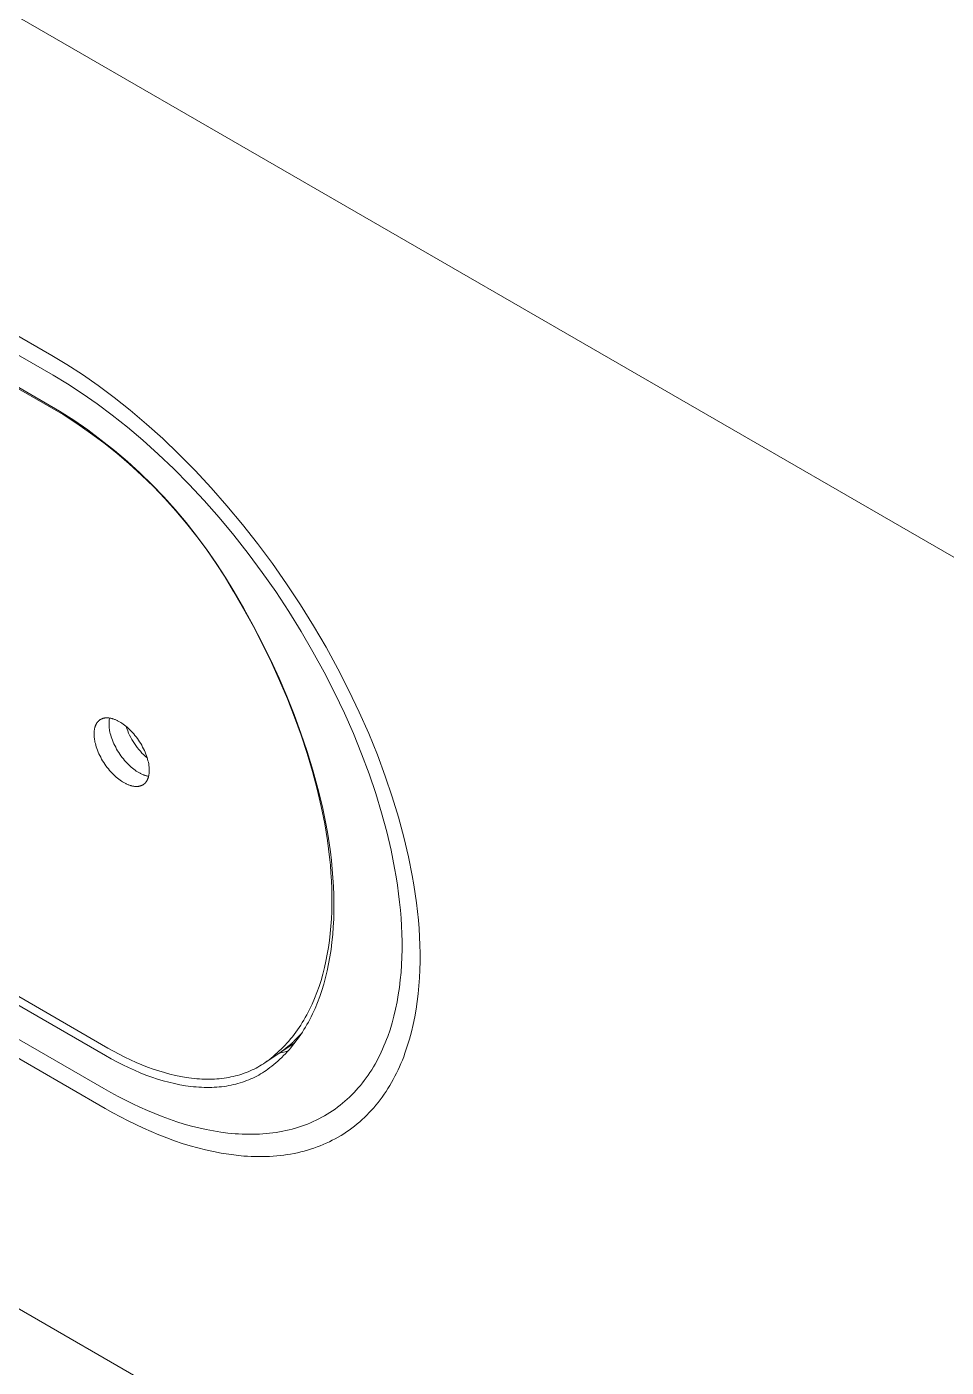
# Model space of a CAD drawing. Header units: millimetres. Extents: x -208 to 4974, y -28 to 3137.
# Drawn here: x 3995 to 4037.1, y 1394.3 to 1455.7 of the extents above; entities that cross this region are included whole.
import ezdxf

# ---------------------------------------------------------------- set-up
doc = ezdxf.new("R2010")
doc.units = ezdxf.units.MM
doc.layers.add('ZANO_R', color=7, linetype='Continuous', lineweight=0)

msp = doc.modelspace()

# ---------------------------------------------------------------- linework, layer by layer
at = {"layer": 'ZANO_R'}
for p, q in [((3397.319, 1801.023), (4541.093, 1140.664)), ((4493.74, 1108.789), (3452.831, 1709.758)), ((3996.494, 1438.123), (3942.867, 1469.084)), ((3996.65, 1437.961), (3943.022, 1468.922)), ((3996.133, 1440.675), (3990.681, 1443.822)), ((3990.746, 1442.913), (3996.198, 1439.765)), ((3996.83, 1440.256), (3996.133, 1440.675)), ((3997.541, 1439.795), (3996.83, 1440.256)), ((3945.083, 1439.875), (3998.711, 1408.913)), ((3996.198, 1439.765), (3996.858, 1439.368)), ((3998.263, 1439.292), (3997.541, 1439.795)), ((3944.964, 1439.529), (3998.591, 1408.567)), ((3996.858, 1439.368), (3997.531, 1438.932)), ((3998.995, 1438.746), (3998.263, 1439.292)), ((3997.531, 1438.932), (3998.215, 1438.455)), ((3998.215, 1438.455), (3998.908, 1437.938)), ((3999.733, 1438.158), (3998.995, 1438.746)), ((3997.145, 1437.7), (3996.494, 1438.123)), ((3997.286, 1437.548), (3996.65, 1437.961)), ((3998.908, 1437.938), (3999.608, 1437.381)), ((4000.477, 1437.528), (3999.733, 1438.158)), ((3997.782, 1437.257), (3997.145, 1437.7)), ((3997.909, 1437.114), (3997.286, 1437.548)), ((3998.404, 1436.793), (3997.782, 1437.257)), ((3998.517, 1436.661), (3997.909, 1437.114)), ((3999.608, 1437.381), (4000.312, 1436.784)), ((4001.222, 1436.856), (4000.477, 1437.528)), ((3999.011, 1436.31), (3998.404, 1436.793)), ((3999.111, 1436.188), (3998.517, 1436.661)), ((4000.312, 1436.784), (4001.018, 1436.148)), ((4001.966, 1436.144), (4001.222, 1436.856)), ((3999.602, 1435.806), (3999.011, 1436.31)), ((3999.688, 1435.696), (3999.111, 1436.188)), ((4001.018, 1436.148), (4001.724, 1435.474)), ((4002.707, 1435.393), (4001.966, 1436.144)), ((4000.175, 1435.284), (3999.602, 1435.806)), ((4000.249, 1435.185), (3999.688, 1435.696)), ((4000.732, 1434.743), (4000.175, 1435.284)), ((4001.724, 1435.474), (4002.425, 1434.762)), ((4003.441, 1434.605), (4002.707, 1435.393)), ((4000.793, 1434.656), (4000.249, 1435.185)), ((4001.27, 1434.184), (4000.732, 1434.743)), ((4001.32, 1434.11), (4000.793, 1434.656)), ((4002.425, 1434.762), (4003.121, 1434.016)), ((4001.79, 1433.608), (4001.27, 1434.184)), ((4001.828, 1433.546), (4001.32, 1434.11)), ((4004.165, 1433.783), (4003.441, 1434.605)), ((4002.291, 1433.016), (4001.79, 1433.608)), ((4002.318, 1432.967), (4001.828, 1433.546)), ((4003.121, 1434.016), (4003.807, 1433.236)), ((4004.877, 1432.927), (4004.165, 1433.783)), ((4002.772, 1432.407), (4002.291, 1433.016)), ((4002.788, 1432.372), (4002.318, 1432.967)), ((4003.807, 1433.236), (4004.481, 1432.426)), ((4005.572, 1432.043), (4004.877, 1432.927)), ((4003.234, 1431.783), (4002.772, 1432.407)), ((4003.239, 1431.762), (4002.788, 1432.372)), ((4004.481, 1432.426), (4005.139, 1431.588)), ((4003.674, 1431.144), (4003.234, 1431.783)), ((4003.67, 1431.137), (4003.239, 1431.762)), ((4005.139, 1431.588), (4005.78, 1430.725)), ((4006.248, 1431.131), (4005.572, 1432.043)), ((4004.08, 1430.499), (4003.67, 1431.137)), ((4004.094, 1430.491), (4003.674, 1431.144)), ((4006.903, 1430.197), (4006.248, 1431.131)), ((4004.469, 1429.847), (4004.08, 1430.499)), ((4004.491, 1429.825), (4004.094, 1430.491)), ((4005.78, 1430.725), (4006.4, 1429.84)), ((4004.931, 1429.052), (4004.469, 1429.847)), ((4004.933, 1429.067), (4004.491, 1429.825)), ((4006.4, 1429.84), (4006.997, 1428.936)), ((4007.532, 1429.243), (4006.903, 1430.197)), ((4008.135, 1428.274), (4007.532, 1429.243)), ((4005.375, 1428.243), (4004.931, 1429.052)), ((4005.361, 1428.291), (4004.933, 1429.067)), ((4006.997, 1428.936), (4007.567, 1428.018)), ((4005.775, 1427.499), (4005.361, 1428.291)), ((4005.8, 1427.424), (4005.375, 1428.243)), ((4007.567, 1428.018), (4008.11, 1427.088)), ((4008.708, 1427.293), (4008.135, 1428.274)), ((4006.173, 1426.691), (4005.775, 1427.499)), ((4006.203, 1426.597), (4005.8, 1427.424)), ((4009.249, 1426.304), (4008.708, 1427.293)), ((4006.552, 1425.871), (4006.173, 1426.691)), ((4008.11, 1427.088), (4008.623, 1426.152)), ((4006.582, 1425.763), (4006.203, 1426.597)), ((4008.623, 1426.152), (4009.103, 1425.211)), ((4009.756, 1425.312), (4009.249, 1426.304)), ((4006.911, 1425.04), (4006.552, 1425.871)), ((4006.938, 1424.926), (4006.582, 1425.763)), ((4007.247, 1424.201), (4006.911, 1425.04)), ((4007.267, 1424.088), (4006.938, 1424.926)), ((4009.103, 1425.211), (4009.551, 1424.271)), ((4010.229, 1424.319), (4009.756, 1425.312)), ((4007.56, 1423.356), (4007.247, 1424.201)), ((4009.551, 1424.271), (4009.964, 1423.335)), ((4010.665, 1423.331), (4010.229, 1424.319)), ((3998.097, 1423.565), (3998.103, 1423.592)), ((3998.103, 1423.592), (3998.11, 1423.619)), ((3998.11, 1423.619), (3998.119, 1423.646)), ((3998.119, 1423.646), (3998.127, 1423.671)), ((3998.127, 1423.671), (3998.132, 1423.684)), ((3998.132, 1423.684), (3998.137, 1423.697)), ((3998.137, 1423.697), (3998.142, 1423.709)), ((3998.142, 1423.709), (3998.148, 1423.721)), ((3998.148, 1423.721), (3998.153, 1423.733)), ((3998.153, 1423.733), (3998.159, 1423.745)), ((3998.159, 1423.745), (3998.165, 1423.757)), ((3998.165, 1423.757), (3998.171, 1423.769)), ((3998.171, 1423.769), (3998.177, 1423.78)), ((3998.177, 1423.78), (3998.184, 1423.791)), ((3998.184, 1423.791), (3998.19, 1423.802)), ((3998.19, 1423.802), (3998.197, 1423.813)), ((3998.197, 1423.813), (3998.204, 1423.823)), ((3998.204, 1423.823), (3998.212, 1423.834)), ((3998.212, 1423.834), (3998.219, 1423.844)), ((3998.219, 1423.844), (3998.227, 1423.854)), ((3998.227, 1423.854), (3998.235, 1423.864)), ((3998.235, 1423.864), (3998.243, 1423.873)), ((3998.243, 1423.873), (3998.251, 1423.883)), ((3998.251, 1423.883), (3998.26, 1423.892)), ((3998.26, 1423.892), (3998.268, 1423.901)), ((3998.268, 1423.901), (3998.277, 1423.909)), ((3998.277, 1423.909), (3998.286, 1423.918)), ((3998.286, 1423.918), (3998.295, 1423.926)), ((3998.295, 1423.926), (3998.305, 1423.934)), ((3998.305, 1423.934), (3998.314, 1423.941)), ((3998.314, 1423.941), (3998.324, 1423.949)), ((3998.324, 1423.949), (3998.334, 1423.956)), ((3998.334, 1423.956), (3998.344, 1423.963)), ((3998.344, 1423.963), (3998.354, 1423.97)), ((3998.354, 1423.97), (3998.364, 1423.976)), ((3998.364, 1423.976), (3998.375, 1423.983)), ((3998.375, 1423.983), (3998.386, 1423.989)), ((3998.386, 1423.989), (3998.397, 1423.994)), ((3998.397, 1423.994), (3998.408, 1424)), ((3998.408, 1424), (3998.419, 1424.005)), ((3998.419, 1424.005), (3998.43, 1424.01)), ((3998.43, 1424.01), (3998.442, 1424.015)), ((3998.442, 1424.015), (3998.453, 1424.019)), ((3998.453, 1424.019), (3998.465, 1424.023)), ((3998.465, 1424.023), (3998.477, 1424.027)), ((3998.477, 1424.027), (3998.489, 1424.031)), ((3998.489, 1424.031), (3998.501, 1424.034)), ((3998.501, 1424.034), (3998.514, 1424.037)), ((3998.514, 1424.037), (3998.526, 1424.04)), ((3998.526, 1424.04), (3998.539, 1424.043)), ((3998.539, 1424.043), (3998.551, 1424.045)), ((3998.551, 1424.045), (3998.564, 1424.047)), ((3998.564, 1424.047), (3998.577, 1424.049)), ((3998.577, 1424.049), (3998.59, 1424.051)), ((3998.59, 1424.051), (3998.603, 1424.052)), ((3998.603, 1424.052), (3998.616, 1424.053)), ((3998.616, 1424.053), (3998.63, 1424.054)), ((3998.63, 1424.054), (3998.643, 1424.055)), ((3998.643, 1424.055), (3998.656, 1424.055)), ((3998.656, 1424.055), (3998.67, 1424.055)), ((3998.67, 1424.055), (3998.684, 1424.055)), ((3998.684, 1424.055), (3998.697, 1424.054)), ((3998.697, 1424.054), (3998.711, 1424.053)), ((3998.711, 1424.053), (3998.725, 1424.053)), ((3998.725, 1424.053), (3998.753, 1424.05)), ((3998.753, 1424.05), (3998.781, 1424.046)), ((3998.759, 1423.836), (3998.758, 1423.794)), ((3998.758, 1423.794), (3998.758, 1423.752)), ((3998.758, 1423.752), (3998.759, 1423.71)), ((3998.762, 1423.878), (3998.759, 1423.836)), ((3998.759, 1423.71), (3998.762, 1423.667)), ((3998.767, 1423.92), (3998.762, 1423.878)), ((3998.762, 1423.667), (3998.764, 1423.636)), ((3998.764, 1423.636), (3998.768, 1423.604)), ((3998.772, 1423.962), (3998.767, 1423.92)), ((3998.768, 1423.604), (3998.771, 1423.572)), ((3998.78, 1424.004), (3998.772, 1423.962)), ((3998.788, 1424.045), (3998.78, 1424.004)), ((3998.781, 1424.046), (3998.809, 1424.042)), ((3998.809, 1424.042), (3998.838, 1424.036)), ((3998.838, 1424.036), (3998.867, 1424.03)), ((3998.867, 1424.03), (3998.895, 1424.023)), ((3998.895, 1424.023), (3998.924, 1424.015)), ((3998.924, 1424.015), (3998.953, 1424.006)), ((3998.953, 1424.006), (3998.982, 1423.996)), ((3998.982, 1423.996), (3999.011, 1423.985)), ((3999.011, 1423.985), (3999.04, 1423.974)), ((3999.04, 1423.974), (3999.069, 1423.962)), ((3999.069, 1423.962), (3999.097, 1423.949)), ((3999.097, 1423.949), (3999.126, 1423.936)), ((3999.126, 1423.936), (3999.154, 1423.922)), ((3999.154, 1423.922), (3999.183, 1423.907)), ((3999.183, 1423.907), (3999.211, 1423.892)), ((3999.211, 1423.892), (3999.239, 1423.876)), ((3999.239, 1423.876), (3999.295, 1423.842)), ((3999.295, 1423.842), (3999.353, 1423.805)), ((3999.353, 1423.805), (3999.411, 1423.764)), ((3999.411, 1423.764), (3999.47, 1423.72)), ((3999.47, 1423.72), (3999.53, 1423.672)), ((3999.53, 1423.672), (3999.59, 1423.621)), ((3999.575, 1423.56), (3999.539, 1423.665)), ((3999.59, 1423.621), (3999.651, 1423.567)), ((4007.569, 1423.253), (4007.267, 1424.088)), ((3998.071, 1423.331), (3998.072, 1423.361)), ((3998.071, 1423.301), (3998.071, 1423.331)), ((3998.072, 1423.27), (3998.071, 1423.301)), ((3998.072, 1423.361), (3998.073, 1423.391)), ((3998.073, 1423.239), (3998.072, 1423.27)), ((3998.073, 1423.391), (3998.076, 1423.421)), ((3998.075, 1423.209), (3998.073, 1423.239)), ((3998.078, 1423.177), (3998.075, 1423.209)), ((3998.076, 1423.421), (3998.078, 1423.451)), ((3998.078, 1423.451), (3998.082, 1423.48)), ((3998.081, 1423.146), (3998.078, 1423.177)), ((3998.085, 1423.113), (3998.081, 1423.146)), ((3998.082, 1423.48), (3998.086, 1423.508)), ((3998.089, 1423.08), (3998.085, 1423.113)), ((3998.086, 1423.508), (3998.091, 1423.537)), ((3998.094, 1423.047), (3998.089, 1423.08)), ((3998.091, 1423.537), (3998.097, 1423.565)), ((3998.1, 1423.012), (3998.094, 1423.047)), ((3998.114, 1422.942), (3998.1, 1423.012)), ((3998.771, 1423.572), (3998.776, 1423.539)), ((3998.776, 1423.539), (3998.781, 1423.505)), ((3998.781, 1423.505), (3998.787, 1423.471)), ((3998.787, 1423.471), (3998.801, 1423.401)), ((3998.801, 1423.401), (3998.818, 1423.329)), ((3998.818, 1423.329), (3998.838, 1423.255)), ((3998.838, 1423.255), (3998.861, 1423.179)), ((3998.861, 1423.179), (3998.887, 1423.102)), ((3998.887, 1423.102), (3998.916, 1423.024)), ((3998.916, 1423.024), (3998.949, 1422.945)), ((3999.615, 1423.457), (3999.575, 1423.56)), ((3999.658, 1423.355), (3999.615, 1423.457)), ((3999.651, 1423.567), (3999.711, 1423.51)), ((3999.704, 1423.255), (3999.658, 1423.355)), ((3999.754, 1423.156), (3999.704, 1423.255)), ((3999.711, 1423.51), (3999.771, 1423.449)), ((3999.808, 1423.059), (3999.754, 1423.156)), ((3999.771, 1423.449), (3999.83, 1423.385)), ((3999.864, 1422.964), (3999.808, 1423.059)), ((3999.83, 1423.385), (3999.889, 1423.319)), ((3999.924, 1422.871), (3999.864, 1422.964)), ((3999.889, 1423.319), (3999.946, 1423.249)), ((3999.946, 1423.249), (4000.002, 1423.178)), ((4000.002, 1423.178), (4000.057, 1423.104)), ((4000.057, 1423.104), (4000.11, 1423.029)), ((4000.11, 1423.029), (4000.161, 1422.951)), ((4007.848, 1422.507), (4007.56, 1423.356)), ((4007.844, 1422.421), (4007.569, 1423.253)), ((4009.964, 1423.335), (4010.342, 1422.407)), ((4011.063, 1422.351), (4010.665, 1423.331)), ((3998.131, 1422.87), (3998.114, 1422.942)), ((3998.151, 1422.796), (3998.131, 1422.87)), ((3998.174, 1422.72), (3998.151, 1422.796)), ((3998.2, 1422.643), (3998.174, 1422.72)), ((3998.23, 1422.565), (3998.2, 1422.643)), ((3998.262, 1422.486), (3998.23, 1422.565)), ((3998.297, 1422.406), (3998.262, 1422.486)), ((3998.335, 1422.326), (3998.297, 1422.406)), ((3998.949, 1422.945), (3998.984, 1422.865)), ((3998.984, 1422.865), (3999.022, 1422.784)), ((3999.022, 1422.784), (3999.063, 1422.704)), ((3999.063, 1422.704), (3999.107, 1422.624)), ((3999.107, 1422.624), (3999.153, 1422.545)), ((3999.153, 1422.545), (3999.202, 1422.466)), ((3999.202, 1422.466), (3999.253, 1422.389)), ((3999.253, 1422.389), (3999.306, 1422.314)), ((3999.987, 1422.78), (3999.924, 1422.871)), ((4000.053, 1422.691), (3999.987, 1422.78)), ((4000.122, 1422.605), (4000.053, 1422.691)), ((4000.194, 1422.521), (4000.122, 1422.605)), ((4000.161, 1422.951), (4000.21, 1422.873)), ((4000.269, 1422.44), (4000.194, 1422.521)), ((4000.21, 1422.873), (4000.256, 1422.794)), ((4000.256, 1422.794), (4000.3, 1422.714)), ((4000.347, 1422.361), (4000.269, 1422.44)), ((4000.3, 1422.714), (4000.341, 1422.633)), ((4000.341, 1422.633), (4000.379, 1422.553)), ((4000.427, 1422.285), (4000.347, 1422.361)), ((4000.379, 1422.553), (4000.414, 1422.473)), ((4000.414, 1422.473), (4000.447, 1422.394)), ((4000.447, 1422.394), (4000.476, 1422.316)), ((4008.089, 1421.597), (4007.844, 1422.421)), ((4008.108, 1421.658), (4007.848, 1422.507)), ((4010.342, 1422.407), (4010.684, 1421.489)), ((4011.424, 1421.383), (4011.063, 1422.351)), ((3998.376, 1422.245), (3998.335, 1422.326)), ((3998.42, 1422.165), (3998.376, 1422.245)), ((3998.466, 1422.086), (3998.42, 1422.165)), ((3998.515, 1422.008), (3998.466, 1422.086)), ((3998.566, 1421.93), (3998.515, 1422.008)), ((3998.619, 1421.855), (3998.566, 1421.93)), ((3998.674, 1421.781), (3998.619, 1421.855)), ((3998.73, 1421.71), (3998.674, 1421.781)), ((3999.306, 1422.314), (3999.36, 1422.24)), ((3999.36, 1422.24), (3999.417, 1422.168)), ((3999.417, 1422.168), (3999.474, 1422.099)), ((3999.474, 1422.099), (3999.533, 1422.033)), ((3999.533, 1422.033), (3999.592, 1421.969)), ((3999.592, 1421.969), (3999.652, 1421.908)), ((3999.652, 1421.908), (3999.712, 1421.851)), ((3999.712, 1421.851), (3999.773, 1421.796)), ((3999.773, 1421.796), (3999.833, 1421.745)), ((3999.833, 1421.745), (3999.892, 1421.698)), ((4000.51, 1422.212), (4000.427, 1422.285)), ((4000.476, 1422.316), (4000.502, 1422.238)), ((4000.502, 1422.238), (4000.525, 1422.163)), ((4000.525, 1422.163), (4000.545, 1422.089)), ((4000.545, 1422.089), (4000.562, 1422.017)), ((4000.562, 1422.017), (4000.576, 1421.947)), ((4000.576, 1421.947), (4000.582, 1421.912)), ((4000.582, 1421.912), (4000.587, 1421.879)), ((4000.587, 1421.879), (4000.591, 1421.846)), ((4000.591, 1421.846), (4000.595, 1421.813)), ((4000.595, 1421.813), (4000.598, 1421.782)), ((4000.598, 1421.782), (4000.601, 1421.75)), ((4000.601, 1421.75), (4000.603, 1421.72)), ((3998.787, 1421.64), (3998.73, 1421.71)), ((3998.846, 1421.574), (3998.787, 1421.64)), ((3998.905, 1421.51), (3998.846, 1421.574)), ((3998.965, 1421.449), (3998.905, 1421.51)), ((3999.026, 1421.392), (3998.965, 1421.449)), ((3999.086, 1421.337), (3999.026, 1421.392)), ((3999.146, 1421.287), (3999.086, 1421.337)), ((3999.206, 1421.239), (3999.146, 1421.287)), ((3999.265, 1421.195), (3999.206, 1421.239)), ((3999.323, 1421.154), (3999.265, 1421.195)), ((3999.381, 1421.117), (3999.323, 1421.154)), ((3999.437, 1421.083), (3999.381, 1421.117)), ((3999.892, 1421.698), (3999.952, 1421.654)), ((3999.952, 1421.654), (4000.01, 1421.613)), ((4000.01, 1421.613), (4000.067, 1421.576)), ((4000.067, 1421.576), (4000.124, 1421.542)), ((4000.124, 1421.542), (4000.151, 1421.526)), ((4000.151, 1421.526), (4000.179, 1421.511)), ((4000.179, 1421.511), (4000.207, 1421.497)), ((4000.207, 1421.497), (4000.235, 1421.483)), ((4000.235, 1421.483), (4000.263, 1421.47)), ((4000.263, 1421.47), (4000.292, 1421.457)), ((4000.292, 1421.457), (4000.32, 1421.445)), ((4000.32, 1421.445), (4000.348, 1421.434)), ((4000.348, 1421.434), (4000.377, 1421.423)), ((4000.377, 1421.423), (4000.405, 1421.414)), ((4000.405, 1421.414), (4000.434, 1421.405)), ((4000.434, 1421.405), (4000.462, 1421.397)), ((4000.464, 1421.125), (4000.457, 1421.115)), ((4000.462, 1421.397), (4000.49, 1421.389)), ((4000.472, 1421.136), (4000.464, 1421.125)), ((4000.479, 1421.146), (4000.472, 1421.136)), ((4000.486, 1421.157), (4000.479, 1421.146)), ((4000.493, 1421.168), (4000.486, 1421.157)), ((4000.49, 1421.389), (4000.518, 1421.383)), ((4000.499, 1421.179), (4000.493, 1421.168)), ((4000.505, 1421.19), (4000.499, 1421.179)), ((4000.511, 1421.202), (4000.505, 1421.19)), ((4000.517, 1421.214), (4000.511, 1421.202)), ((4000.523, 1421.226), (4000.517, 1421.214)), ((4000.518, 1421.383), (4000.546, 1421.377)), ((4000.529, 1421.238), (4000.523, 1421.226)), ((4000.534, 1421.25), (4000.529, 1421.238)), ((4000.539, 1421.262), (4000.534, 1421.25)), ((4000.544, 1421.275), (4000.539, 1421.262)), ((4000.549, 1421.288), (4000.544, 1421.275)), ((4000.546, 1421.377), (4000.574, 1421.373)), ((4000.558, 1421.313), (4000.549, 1421.288)), ((4000.566, 1421.34), (4000.558, 1421.313)), ((4000.573, 1421.367), (4000.566, 1421.34)), ((4000.579, 1421.394), (4000.573, 1421.367)), ((4000.585, 1421.422), (4000.579, 1421.394)), ((4000.59, 1421.451), (4000.585, 1421.422)), ((4000.594, 1421.479), (4000.59, 1421.451)), ((4000.598, 1421.508), (4000.594, 1421.479)), ((4000.601, 1421.538), (4000.598, 1421.508)), ((4000.603, 1421.568), (4000.601, 1421.538)), ((4000.603, 1421.72), (4000.604, 1421.689)), ((4000.604, 1421.598), (4000.603, 1421.568)), ((4000.604, 1421.689), (4000.605, 1421.658)), ((4000.605, 1421.628), (4000.604, 1421.598)), ((4000.605, 1421.658), (4000.605, 1421.628)), ((4008.305, 1420.783), (4008.089, 1421.597)), ((4008.339, 1420.812), (4008.108, 1421.658)), ((4010.684, 1421.489), (4010.99, 1420.586)), ((4011.747, 1420.429), (4011.424, 1421.383)), ((3999.465, 1421.067), (3999.437, 1421.083)), ((3999.493, 1421.052), (3999.465, 1421.067)), ((3999.522, 1421.037), (3999.493, 1421.052)), ((3999.55, 1421.023), (3999.522, 1421.037)), ((3999.579, 1421.01), (3999.55, 1421.023)), ((3999.608, 1420.997), (3999.579, 1421.01)), ((3999.636, 1420.985), (3999.608, 1420.997)), ((3999.665, 1420.974), (3999.636, 1420.985)), ((3999.694, 1420.963), (3999.665, 1420.974)), ((3999.723, 1420.953), (3999.694, 1420.963)), ((3999.752, 1420.944), (3999.723, 1420.953)), ((3999.781, 1420.936), (3999.752, 1420.944)), ((3999.81, 1420.929), (3999.781, 1420.936)), ((3999.838, 1420.923), (3999.81, 1420.929)), ((3999.867, 1420.917), (3999.838, 1420.923)), ((3999.895, 1420.913), (3999.867, 1420.917)), ((3999.923, 1420.909), (3999.895, 1420.913)), ((3999.951, 1420.906), (3999.923, 1420.909)), ((3999.965, 1420.905), (3999.951, 1420.906)), ((3999.979, 1420.905), (3999.965, 1420.905)), ((3999.992, 1420.904), (3999.979, 1420.905)), ((4000.006, 1420.904), (3999.992, 1420.904)), ((4000.02, 1420.904), (4000.006, 1420.904)), ((4000.033, 1420.904), (4000.02, 1420.904)), ((4000.047, 1420.905), (4000.033, 1420.904)), ((4000.06, 1420.906), (4000.047, 1420.905)), ((4000.073, 1420.907), (4000.06, 1420.906)), ((4000.086, 1420.908), (4000.073, 1420.907)), ((4000.099, 1420.91), (4000.086, 1420.908)), ((4000.112, 1420.912), (4000.099, 1420.91)), ((4000.125, 1420.914), (4000.112, 1420.912)), ((4000.138, 1420.916), (4000.125, 1420.914)), ((4000.15, 1420.919), (4000.138, 1420.916)), ((4000.163, 1420.922), (4000.15, 1420.919)), ((4000.175, 1420.925), (4000.163, 1420.922)), ((4000.187, 1420.928), (4000.175, 1420.925)), ((4000.199, 1420.932), (4000.187, 1420.928)), ((4000.211, 1420.936), (4000.199, 1420.932)), ((4000.223, 1420.94), (4000.211, 1420.936)), ((4000.234, 1420.944), (4000.223, 1420.94)), ((4000.246, 1420.949), (4000.234, 1420.944)), ((4000.257, 1420.954), (4000.246, 1420.949)), ((4000.268, 1420.959), (4000.257, 1420.954)), ((4000.279, 1420.965), (4000.268, 1420.959)), ((4000.29, 1420.97), (4000.279, 1420.965)), ((4000.301, 1420.976), (4000.29, 1420.97)), ((4000.312, 1420.983), (4000.301, 1420.976)), ((4000.322, 1420.989), (4000.312, 1420.983)), ((4000.332, 1420.996), (4000.322, 1420.989)), ((4000.342, 1421.003), (4000.332, 1420.996)), ((4000.352, 1421.01), (4000.342, 1421.003)), ((4000.362, 1421.018), (4000.352, 1421.01)), ((4000.372, 1421.025), (4000.362, 1421.018)), ((4000.381, 1421.033), (4000.372, 1421.025)), ((4000.39, 1421.041), (4000.381, 1421.033)), ((4000.399, 1421.05), (4000.39, 1421.041)), ((4000.408, 1421.058), (4000.399, 1421.05)), ((4000.417, 1421.067), (4000.408, 1421.058)), ((4000.425, 1421.076), (4000.417, 1421.067)), ((4000.433, 1421.086), (4000.425, 1421.076)), ((4000.441, 1421.095), (4000.433, 1421.086)), ((4000.449, 1421.105), (4000.441, 1421.095)), ((4000.457, 1421.115), (4000.449, 1421.105)), ((4008.492, 1419.981), (4008.305, 1420.783)), ((4008.54, 1419.97), (4008.339, 1420.812)), ((4010.99, 1420.586), (4011.259, 1419.699)), ((4008.647, 1419.193), (4008.492, 1419.981)), ((4008.711, 1419.137), (4008.54, 1419.97)), ((4012.032, 1419.493), (4011.747, 1420.429)), ((4011.259, 1419.699), (4011.493, 1418.832)), ((4012.279, 1418.578), (4012.032, 1419.493)), ((4008.773, 1418.422), (4008.647, 1419.193)), ((4008.784, 1418.724), (4008.711, 1419.137)), ((4008.849, 1418.315), (4008.784, 1418.724)), ((4011.493, 1418.832), (4011.691, 1417.988)), ((4008.825, 1418.044), (4008.773, 1418.422)), ((4008.869, 1417.67), (4008.825, 1418.044)), ((4008.906, 1417.909), (4008.849, 1418.315)), ((4012.488, 1417.686), (4012.279, 1418.578)), ((4008.906, 1417.302), (4008.869, 1417.67)), ((4008.955, 1417.506), (4008.906, 1417.909)), ((4008.995, 1417.108), (4008.955, 1417.506)), ((4011.691, 1417.988), (4011.855, 1417.167)), ((4012.661, 1416.82), (4012.488, 1417.686)), ((4008.935, 1416.939), (4008.906, 1417.302)), ((4008.935, 1416.939), (4008.957, 1416.58)), ((4009.027, 1416.714), (4008.995, 1417.108)), ((4011.855, 1417.167), (4011.924, 1416.767)), ((4012.734, 1416.398), (4012.661, 1416.82)), ((4008.957, 1416.58), (4008.971, 1416.224)), ((4008.971, 1416.224), (4008.979, 1415.872)), ((4009.051, 1416.326), (4009.027, 1416.714)), ((4009.066, 1415.942), (4009.051, 1416.326)), ((4011.924, 1416.767), (4011.985, 1416.373)), ((4011.985, 1416.373), (4012.038, 1415.986)), ((4012.798, 1415.982), (4012.734, 1416.398)), ((4008.979, 1415.872), (4008.979, 1415.523)), ((4009.072, 1415.564), (4009.066, 1415.942)), ((4012.038, 1415.986), (4012.083, 1415.606)), ((4012.083, 1415.606), (4012.12, 1415.234)), ((4012.854, 1415.574), (4012.798, 1415.982)), ((4008.971, 1415.179), (4008.956, 1414.838)), ((4008.979, 1415.523), (4008.971, 1415.179)), ((4009.061, 1414.826), (4009.071, 1415.192)), ((4009.071, 1415.192), (4009.072, 1415.564)), ((4012.12, 1415.234), (4012.149, 1414.869)), ((4012.901, 1415.173), (4012.854, 1415.574)), ((4012.941, 1414.78), (4012.901, 1415.173)), ((4008.934, 1414.502), (4008.904, 1414.171)), ((4008.956, 1414.838), (4008.934, 1414.502)), ((4009.016, 1414.113), (4009.042, 1414.466)), ((4009.042, 1414.466), (4009.061, 1414.826)), ((4012.149, 1414.869), (4012.172, 1414.508)), ((4012.172, 1414.508), (4012.186, 1414.148)), ((4012.972, 1414.394), (4012.941, 1414.78)), ((4012.995, 1414.013), (4012.972, 1414.394)), ((4008.866, 1413.845), (4008.82, 1413.524)), ((4008.904, 1414.171), (4008.866, 1413.845)), ((4008.938, 1413.427), (4008.981, 1413.766)), ((4008.981, 1413.766), (4009.016, 1414.113)), ((4012.186, 1414.148), (4012.194, 1413.79)), ((4012.194, 1413.79), (4012.194, 1413.434)), ((4013.011, 1413.633), (4012.995, 1414.013)), ((4008.767, 1413.209), (4008.706, 1412.901)), ((4008.82, 1413.524), (4008.767, 1413.209)), ((4008.886, 1413.096), (4008.938, 1413.427)), ((4012.194, 1413.434), (4012.186, 1413.079)), ((4013.019, 1413.255), (4013.011, 1413.633)), ((4013.018, 1412.879), (4013.019, 1413.255)), ((4008.638, 1412.598), (4008.562, 1412.302)), ((4008.706, 1412.901), (4008.638, 1412.598)), ((4008.761, 1412.455), (4008.827, 1412.772)), ((4008.827, 1412.772), (4008.886, 1413.096)), ((4012.17, 1412.728), (4012.146, 1412.38)), ((4012.186, 1413.079), (4012.17, 1412.728)), ((4013.01, 1412.505), (4013.018, 1412.879)), ((4008.478, 1412.012), (4008.387, 1411.73)), ((4008.562, 1412.302), (4008.478, 1412.012)), ((4008.604, 1411.847), (4008.686, 1412.147)), ((4008.686, 1412.147), (4008.761, 1412.455)), ((4012.114, 1412.035), (4012.073, 1411.694)), ((4012.146, 1412.38), (4012.114, 1412.035)), ((4012.968, 1411.767), (4012.993, 1412.135)), ((4012.993, 1412.135), (4013.01, 1412.505)), ((4008.288, 1411.454), (4008.182, 1411.187)), ((4008.387, 1411.73), (4008.288, 1411.454)), ((4008.418, 1411.272), (4008.514, 1411.555)), ((4008.514, 1411.555), (4008.604, 1411.847)), ((4012.023, 1411.357), (4011.965, 1411.025)), ((4012.073, 1411.694), (4012.023, 1411.357)), ((4012.891, 1411.043), (4012.934, 1411.403)), ((4012.934, 1411.403), (4012.968, 1411.767)), ((4007.949, 1410.674), (4007.886, 1410.551)), ((4008.01, 1410.799), (4007.949, 1410.674)), ((4008.069, 1410.926), (4008.01, 1410.799)), ((4008.182, 1411.187), (4008.069, 1410.926)), ((4008.086, 1410.474), (4008.203, 1410.731)), ((4008.203, 1410.731), (4008.314, 1410.997)), ((4008.314, 1410.997), (4008.418, 1411.272)), ((4011.898, 1410.698), (4011.822, 1410.376)), ((4011.965, 1411.025), (4011.898, 1410.698)), ((4012.777, 1410.336), (4012.838, 1410.687)), ((4012.838, 1410.687), (4012.891, 1411.043)), ((3998.519, 1407.052), (3993.067, 1410.199)), ((4007.617, 1410.078), (4007.546, 1409.965)), ((4007.687, 1410.193), (4007.617, 1410.078)), ((4007.755, 1410.31), (4007.687, 1410.193)), ((4007.821, 1410.429), (4007.755, 1410.31)), ((4007.886, 1410.551), (4007.821, 1410.429)), ((4007.831, 1409.987), (4007.897, 1410.105)), ((4007.897, 1410.105), (4007.962, 1410.226)), ((4007.962, 1410.226), (4008.024, 1410.349)), ((4008.024, 1410.349), (4008.086, 1410.474)), ((4011.736, 1410.06), (4011.642, 1409.75)), ((4011.822, 1410.376), (4011.736, 1410.06)), ((4012.706, 1409.991), (4012.777, 1410.336)), ((4007.244, 1409.535), (4007.165, 1409.432)), ((4007.322, 1409.639), (4007.244, 1409.535)), ((4007.398, 1409.746), (4007.322, 1409.639)), ((4007.361, 1409.342), (4007.467, 1409.451)), ((4007.473, 1409.854), (4007.398, 1409.746)), ((4007.467, 1409.451), (4007.571, 1409.561)), ((4007.546, 1409.965), (4007.473, 1409.854)), ((4007.48, 1409.427), (4007.553, 1409.535)), ((4007.553, 1409.535), (4007.625, 1409.644)), ((4007.625, 1409.644), (4007.695, 1409.756)), ((4007.695, 1409.756), (4007.764, 1409.87)), ((4007.764, 1409.87), (4007.831, 1409.987)), ((4011.538, 1409.447), (4011.483, 1409.299)), ((4011.642, 1409.75), (4011.538, 1409.447)), ((4012.535, 1409.318), (4012.626, 1409.652)), ((4012.626, 1409.652), (4012.706, 1409.991)), ((3993.131, 1409.29), (3998.583, 1406.142)), ((3998.711, 1408.913), (3998.97, 1408.767)), ((4006.656, 1408.865), (4006.566, 1408.778)), ((4007.229, 1409.123), (4006.605, 1408.706)), ((4006.744, 1408.954), (4006.656, 1408.865)), ((4006.684, 1408.763), (4006.776, 1408.832)), ((4006.831, 1409.045), (4006.744, 1408.954)), ((4006.776, 1408.832), (4006.782, 1408.837)), ((4006.782, 1408.837), (4006.867, 1408.903)), ((4006.917, 1409.139), (4006.831, 1409.045)), ((4006.867, 1408.903), (4006.885, 1408.917)), ((4006.885, 1408.917), (4006.956, 1408.975)), ((4007.001, 1409.234), (4006.917, 1409.139)), ((4006.929, 1408.739), (4007.012, 1408.831)), ((4006.956, 1408.975), (4006.974, 1408.99)), ((4006.974, 1408.99), (4007.045, 1409.05)), ((4007.083, 1409.332), (4007.001, 1409.234)), ((4007.012, 1408.831), (4007.093, 1408.925)), ((4007.045, 1409.05), (4007.068, 1409.07)), ((4007.068, 1409.07), (4007.133, 1409.127)), ((4007.165, 1409.432), (4007.083, 1409.332)), ((4007.093, 1408.925), (4007.173, 1409.021)), ((4007.133, 1409.127), (4007.161, 1409.152)), ((4007.161, 1409.152), (4007.226, 1409.212)), ((4007.173, 1409.021), (4007.252, 1409.119)), ((4007.226, 1409.212), (4007.252, 1409.237)), ((4007.229, 1409.123), (4007.284, 1409.16)), ((4007.252, 1409.237), (4007.361, 1409.342)), ((4007.252, 1409.119), (4007.329, 1409.22)), ((4007.329, 1409.22), (4007.405, 1409.322)), ((4007.405, 1409.322), (4007.48, 1409.427)), ((4011.303, 1408.863), (4011.238, 1408.722)), ((4011.365, 1409.006), (4011.303, 1408.863)), ((4011.425, 1409.151), (4011.365, 1409.006)), ((4011.483, 1409.299), (4011.425, 1409.151)), ((4012.326, 1408.671), (4012.436, 1408.991)), ((4012.436, 1408.991), (4012.535, 1409.318)), ((3998.591, 1408.567), (3998.856, 1408.418)), ((3998.856, 1408.418), (3999.122, 1408.275)), ((3998.97, 1408.767), (3999.23, 1408.627)), ((3999.122, 1408.275), (3999.388, 1408.14)), ((3999.23, 1408.627), (3999.49, 1408.495)), ((3999.49, 1408.495), (3999.75, 1408.37)), ((3999.75, 1408.37), (4000.01, 1408.252)), ((4000.01, 1408.252), (4000.27, 1408.143)), ((4005.838, 1408.193), (4005.918, 1408.248)), ((4005.918, 1408.248), (4005.997, 1408.305)), ((4006.543, 1408.664), (4005.919, 1408.248)), ((4006.095, 1408.378), (4005.997, 1408.305)), ((4006.192, 1408.453), (4006.095, 1408.378)), ((4006.288, 1408.531), (4006.192, 1408.453)), ((4006.382, 1408.611), (4006.288, 1408.531)), ((4006.32, 1408.16), (4006.411, 1408.236)), ((4006.474, 1408.694), (4006.382, 1408.611)), ((4006.411, 1408.236), (4006.5, 1408.315)), ((4006.566, 1408.778), (4006.474, 1408.694)), ((4006.5, 1408.315), (4006.588, 1408.395)), ((4006.543, 1408.664), (4006.614, 1408.713)), ((4006.565, 1408.68), (4006.701, 1408.71)), ((4006.588, 1408.395), (4006.675, 1408.478)), ((4006.614, 1408.713), (4006.684, 1408.763)), ((4006.675, 1408.478), (4006.761, 1408.563)), ((4006.701, 1408.71), (4006.835, 1408.744)), ((4006.761, 1408.563), (4006.846, 1408.65)), ((4006.835, 1408.744), (4006.968, 1408.782)), ((4006.846, 1408.65), (4006.929, 1408.739)), ((4011.03, 1408.31), (4010.956, 1408.177)), ((4011.102, 1408.445), (4011.03, 1408.31)), ((4011.171, 1408.582), (4011.102, 1408.445)), ((4011.238, 1408.722), (4011.171, 1408.582)), ((4012.144, 1408.206), (4012.207, 1408.359)), ((4012.207, 1408.359), (4012.268, 1408.514)), ((4012.268, 1408.514), (4012.326, 1408.671)), ((3999.388, 1408.14), (3999.654, 1408.012)), ((3999.654, 1408.012), (3999.92, 1407.892)), ((3999.92, 1407.892), (4000.186, 1407.779)), ((4000.186, 1407.779), (4000.451, 1407.675)), ((4000.27, 1408.143), (4000.529, 1408.041)), ((4000.451, 1407.675), (4000.715, 1407.579)), ((4000.529, 1408.041), (4000.787, 1407.947)), ((4000.787, 1407.947), (4001.044, 1407.861)), ((4001.044, 1407.861), (4001.299, 1407.784)), ((4001.299, 1407.784), (4001.552, 1407.715)), ((4001.552, 1407.715), (4001.803, 1407.655)), ((4001.803, 1407.655), (4002.052, 1407.604)), ((4002.052, 1407.604), (4002.298, 1407.562)), ((4004.349, 1407.585), (4004.452, 1407.608)), ((4004.452, 1407.608), (4004.555, 1407.632)), ((4004.555, 1407.632), (4004.655, 1407.659)), ((4004.655, 1407.659), (4004.755, 1407.688)), ((4004.755, 1407.688), (4004.853, 1407.719)), ((4004.853, 1407.719), (4004.949, 1407.752)), ((4004.949, 1407.752), (4005.045, 1407.787)), ((4005.045, 1407.787), (4005.139, 1407.824)), ((4005.139, 1407.824), (4005.231, 1407.864)), ((4005.231, 1407.864), (4005.322, 1407.905)), ((4005.322, 1407.905), (4005.412, 1407.948)), ((4005.412, 1407.948), (4005.5, 1407.993)), ((4005.445, 1407.581), (4005.535, 1407.627)), ((4005.5, 1407.993), (4005.587, 1408.041)), ((4005.535, 1407.627), (4005.624, 1407.675)), ((4005.587, 1408.041), (4005.672, 1408.09)), ((4005.624, 1407.675), (4005.711, 1407.725)), ((4005.672, 1408.09), (4005.756, 1408.141)), ((4005.711, 1407.725), (4005.796, 1407.777)), ((4005.756, 1408.141), (4005.838, 1408.193)), ((4005.796, 1407.777), (4005.88, 1407.831)), ((4005.88, 1407.831), (4005.963, 1407.887)), ((4005.963, 1407.887), (4006.044, 1407.945)), ((4006.044, 1407.945), (4006.137, 1408.015)), ((4006.137, 1408.015), (4006.229, 1408.086)), ((4006.229, 1408.086), (4006.32, 1408.16)), ((4010.637, 1407.668), (4010.551, 1407.546)), ((4010.72, 1407.791), (4010.637, 1407.668)), ((4010.801, 1407.918), (4010.72, 1407.791)), ((4010.88, 1408.046), (4010.801, 1407.918)), ((4010.956, 1408.177), (4010.88, 1408.046)), ((4011.79, 1407.471), (4011.866, 1407.614)), ((4011.866, 1407.614), (4011.939, 1407.758)), ((4011.939, 1407.758), (4012.01, 1407.905)), ((4012.01, 1407.905), (4012.078, 1408.055)), ((4012.078, 1408.055), (4012.144, 1408.206)), ((3998.847, 1406.866), (3998.519, 1407.052)), ((4000.715, 1407.579), (4000.977, 1407.491)), ((4000.977, 1407.491), (4001.238, 1407.412)), ((4001.238, 1407.412), (4001.497, 1407.342)), ((4001.497, 1407.342), (4001.754, 1407.281)), ((4001.754, 1407.281), (4002.009, 1407.228)), ((4002.009, 1407.228), (4002.26, 1407.185)), ((4002.26, 1407.185), (4002.509, 1407.151)), ((4002.298, 1407.562), (4002.541, 1407.528)), ((4002.509, 1407.151), (4002.632, 1407.137)), ((4002.541, 1407.528), (4002.662, 1407.515)), ((4002.632, 1407.137), (4002.754, 1407.126)), ((4002.662, 1407.515), (4002.781, 1407.504)), ((4002.754, 1407.126), (4002.876, 1407.117)), ((4002.781, 1407.504), (4002.9, 1407.495)), ((4002.876, 1407.117), (4002.996, 1407.11)), ((4002.9, 1407.495), (4003.018, 1407.488)), ((4002.996, 1407.11), (4003.116, 1407.106)), ((4003.018, 1407.488), (4003.134, 1407.484)), ((4003.116, 1407.106), (4003.234, 1407.104)), ((4003.134, 1407.484), (4003.25, 1407.482)), ((4003.234, 1407.104), (4003.351, 1407.104)), ((4003.25, 1407.482), (4003.365, 1407.482)), ((4003.351, 1407.104), (4003.468, 1407.107)), ((4003.365, 1407.482), (4003.479, 1407.485)), ((4003.468, 1407.107), (4003.583, 1407.111)), ((4003.479, 1407.485), (4003.592, 1407.489)), ((4003.583, 1407.111), (4003.697, 1407.119)), ((4003.592, 1407.489), (4003.703, 1407.496)), ((4003.697, 1407.119), (4003.811, 1407.128)), ((4003.703, 1407.496), (4003.814, 1407.506)), ((4003.811, 1407.128), (4003.922, 1407.14)), ((4003.814, 1407.506), (4003.923, 1407.517)), ((4003.922, 1407.14), (4004.033, 1407.154)), ((4003.923, 1407.517), (4004.032, 1407.531)), ((4004.032, 1407.531), (4004.139, 1407.547)), ((4004.033, 1407.154), (4004.143, 1407.17)), ((4004.139, 1407.547), (4004.244, 1407.565)), ((4004.143, 1407.17), (4004.251, 1407.188)), ((4004.244, 1407.565), (4004.349, 1407.585)), ((4004.251, 1407.188), (4004.358, 1407.209)), ((4004.358, 1407.209), (4004.464, 1407.232)), ((4004.464, 1407.232), (4004.568, 1407.257)), ((4004.568, 1407.257), (4004.671, 1407.285)), ((4004.671, 1407.285), (4004.773, 1407.314)), ((4004.773, 1407.314), (4004.873, 1407.346)), ((4004.873, 1407.346), (4004.972, 1407.38)), ((4004.972, 1407.38), (4005.069, 1407.416)), ((4005.069, 1407.416), (4005.166, 1407.454)), ((4005.166, 1407.454), (4005.26, 1407.494)), ((4005.26, 1407.494), (4005.353, 1407.536)), ((4005.353, 1407.536), (4005.445, 1407.581)), ((4010.187, 1407.084), (4010.09, 1406.975)), ((4010.281, 1407.196), (4010.187, 1407.084)), ((4010.373, 1407.31), (4010.281, 1407.196)), ((4010.464, 1407.427), (4010.373, 1407.31)), ((4010.551, 1407.546), (4010.464, 1407.427)), ((4011.463, 1406.923), (4011.548, 1407.057)), ((4011.548, 1407.057), (4011.631, 1407.192)), ((4011.631, 1407.192), (4011.712, 1407.331)), ((4011.712, 1407.331), (4011.79, 1407.471)), ((3999.177, 1406.687), (3998.847, 1406.866)), ((3999.509, 1406.515), (3999.177, 1406.687)), ((3999.843, 1406.35), (3999.509, 1406.515)), ((4009.463, 1406.376), (4009.351, 1406.286)), ((4009.573, 1406.469), (4009.463, 1406.376)), ((4009.681, 1406.565), (4009.573, 1406.469)), ((4009.786, 1406.663), (4009.681, 1406.565)), ((4009.889, 1406.764), (4009.786, 1406.663)), ((4009.991, 1406.868), (4009.889, 1406.764)), ((4010.09, 1406.975), (4009.991, 1406.868)), ((4010.999, 1406.295), (4011.097, 1406.415)), ((4011.097, 1406.415), (4011.192, 1406.539)), ((4011.192, 1406.539), (4011.285, 1406.664)), ((4011.285, 1406.664), (4011.375, 1406.793)), ((4011.375, 1406.793), (4011.463, 1406.923)), ((3998.583, 1406.142), (3998.929, 1405.947)), ((3998.929, 1405.947), (3999.278, 1405.758)), ((3999.278, 1405.758), (3999.629, 1405.576)), ((4000.178, 1406.193), (3999.843, 1406.35)), ((4000.515, 1406.044), (4000.178, 1406.193)), ((4000.853, 1405.903), (4000.515, 1406.044)), ((4001.191, 1405.771), (4000.853, 1405.903)), ((4001.529, 1405.647), (4001.191, 1405.771)), ((4008.638, 1405.804), (4008.512, 1405.734)), ((4008.762, 1405.877), (4008.638, 1405.804)), ((4008.883, 1405.953), (4008.762, 1405.877)), ((4009.003, 1406.032), (4008.883, 1405.953)), ((4009.121, 1406.113), (4009.003, 1406.032)), ((4009.237, 1406.198), (4009.121, 1406.113)), ((4009.351, 1406.286), (4009.237, 1406.198)), ((4010.477, 1405.733), (4010.586, 1405.839)), ((4010.586, 1405.839), (4010.693, 1405.949)), ((4010.693, 1405.949), (4010.797, 1406.062)), ((4010.797, 1406.062), (4010.9, 1406.177)), ((4010.9, 1406.177), (4010.999, 1406.295)), ((3999.629, 1405.576), (3999.981, 1405.402)), ((3999.981, 1405.402), (4000.335, 1405.236)), ((4000.335, 1405.236), (4000.69, 1405.079)), ((4001.868, 1405.533), (4001.529, 1405.647)), ((4002.206, 1405.428), (4001.868, 1405.533)), ((4002.544, 1405.333), (4002.206, 1405.428)), ((4002.881, 1405.248), (4002.544, 1405.333)), ((4003.216, 1405.174), (4002.881, 1405.248)), ((4003.55, 1405.11), (4003.216, 1405.174)), ((4007.014, 1405.162), (4006.869, 1405.128)), ((4007.159, 1405.198), (4007.014, 1405.162)), ((4007.301, 1405.238), (4007.159, 1405.198)), ((4007.442, 1405.281), (4007.301, 1405.238)), ((4007.582, 1405.327), (4007.442, 1405.281)), ((4007.72, 1405.376), (4007.582, 1405.327)), ((4007.856, 1405.428), (4007.72, 1405.376)), ((4007.991, 1405.483), (4007.856, 1405.428)), ((4008.124, 1405.541), (4007.991, 1405.483)), ((4008.255, 1405.603), (4008.124, 1405.541)), ((4008.385, 1405.667), (4008.255, 1405.603)), ((4008.512, 1405.734), (4008.385, 1405.667)), ((4009.651, 1405.066), (4009.775, 1405.152)), ((4009.775, 1405.152), (4009.898, 1405.241)), ((4009.898, 1405.241), (4010.018, 1405.334)), ((4010.018, 1405.334), (4010.136, 1405.429)), ((4010.136, 1405.429), (4010.252, 1405.527)), ((4010.252, 1405.527), (4010.365, 1405.628)), ((4010.365, 1405.628), (4010.477, 1405.733)), ((4000.69, 1405.079), (4001.047, 1404.93)), ((4001.047, 1404.93), (4001.404, 1404.79)), ((4001.404, 1404.79), (4001.761, 1404.66)), ((4001.761, 1404.66), (4002.118, 1404.539)), ((4002.118, 1404.539), (4002.476, 1404.429)), ((4003.882, 1405.057), (4003.55, 1405.11)), ((4004.211, 1405.014), (4003.882, 1405.057)), ((4004.538, 1404.984), (4004.211, 1405.014)), ((4004.701, 1404.973), (4004.538, 1404.984)), ((4004.862, 1404.964), (4004.701, 1404.973)), ((4005.023, 1404.959), (4004.862, 1404.964)), ((4005.183, 1404.957), (4005.023, 1404.959)), ((4005.341, 1404.957), (4005.183, 1404.957)), ((4005.499, 1404.961), (4005.341, 1404.957)), ((4005.656, 1404.967), (4005.499, 1404.961)), ((4005.812, 1404.977), (4005.656, 1404.967)), ((4005.967, 1404.989), (4005.812, 1404.977)), ((4006.12, 1405.005), (4005.967, 1404.989)), ((4006.272, 1405.023), (4006.12, 1405.005)), ((4006.423, 1405.045), (4006.272, 1405.023)), ((4006.573, 1405.069), (4006.423, 1405.045)), ((4006.722, 1405.097), (4006.573, 1405.069)), ((4006.869, 1405.128), (4006.722, 1405.097)), ((4008.582, 1404.487), (4008.722, 1404.548)), ((4008.722, 1404.548), (4008.861, 1404.613)), ((4008.861, 1404.613), (4008.997, 1404.681)), ((4008.997, 1404.681), (4009.132, 1404.751)), ((4009.132, 1404.751), (4009.265, 1404.825)), ((4009.265, 1404.825), (4009.395, 1404.902)), ((4009.395, 1404.902), (4009.524, 1404.983)), ((4009.524, 1404.983), (4009.651, 1405.066)), ((4002.476, 1404.429), (4002.832, 1404.329)), ((4002.832, 1404.329), (4003.187, 1404.239)), ((4003.187, 1404.239), (4003.542, 1404.16)), ((4003.542, 1404.16), (4003.894, 1404.093)), ((4003.894, 1404.093), (4004.244, 1404.037)), ((4004.244, 1404.037), (4004.592, 1403.992)), ((4004.592, 1403.992), (4004.937, 1403.96)), ((4004.937, 1403.96), (4005.109, 1403.948)), ((4005.109, 1403.948), (4005.279, 1403.939)), ((4005.279, 1403.939), (4005.449, 1403.934)), ((4005.449, 1403.934), (4005.617, 1403.931)), ((4005.617, 1403.931), (4005.785, 1403.932)), ((4005.785, 1403.932), (4005.952, 1403.935)), ((4005.952, 1403.935), (4006.117, 1403.942)), ((4006.117, 1403.942), (4006.282, 1403.952)), ((4006.282, 1403.952), (4006.445, 1403.965)), ((4006.445, 1403.965), (4006.607, 1403.982)), ((4006.607, 1403.982), (4006.768, 1404.001)), ((4006.768, 1404.001), (4006.927, 1404.024)), ((4006.927, 1404.024), (4007.085, 1404.05)), ((4007.085, 1404.05), (4007.242, 1404.079)), ((4007.242, 1404.079), (4007.397, 1404.112)), ((4007.397, 1404.112), (4007.551, 1404.147)), ((4007.551, 1404.147), (4007.703, 1404.186)), ((4007.703, 1404.186), (4007.854, 1404.228)), ((4007.854, 1404.228), (4008.003, 1404.274)), ((4008.003, 1404.274), (4008.15, 1404.322)), ((4008.15, 1404.322), (4008.296, 1404.374)), ((4008.296, 1404.374), (4008.44, 1404.429)), ((4008.44, 1404.429), (4008.582, 1404.487))]:
    msp.add_line(p, q, dxfattribs=at)

doc.saveas('drawing.dxf')
